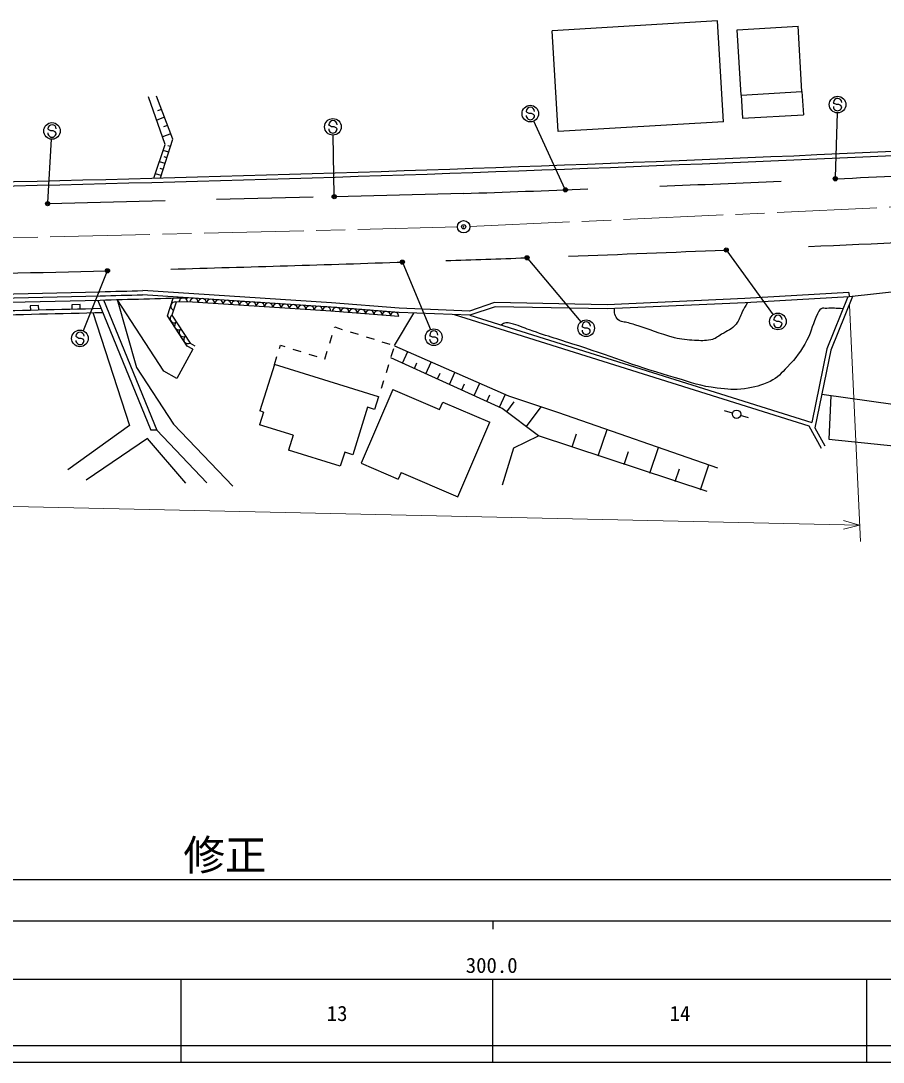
# Model space of a CAD drawing. Units: millimetres, scale not verified. Extents: x 0 to 700000, y -47500 to 447500.
# Drawn here: x 311191 to 414947, y 188000 to 313381 of the extents above; entities that cross this region are included whole.
import ezdxf
from ezdxf.enums import TextEntityAlignment as Align

# ---------------------------------------------------------------- set-up
doc = ezdxf.new("R2010")
doc.units = ezdxf.units.MM
doc.header["$LTSCALE"] = 1000
doc.header["$PDMODE"] = 32
doc.header["$PDSIZE"] = 500
doc.linetypes.add('CHAIN', pattern=[18.5, 12, -1.5, 3.5, -1.5])
doc.layers.add('作業ﾚｲﾔ1', color=7, linetype='Continuous', lineweight=25)
doc.layers.add('作業ﾚｲﾔ3', color=7, linetype='Continuous', lineweight=13)
doc.styles.add('ＭＳ ゴシック', font='')
doc.styles.get('ＭＳ ゴシック').set_extended_font_data('MS Gothic')

msp = doc.modelspace()

# ---------------------------------------------------------------- linework, layer by layer
at = {"layer": '作業ﾚｲﾔ1'}
for p, q in [((395004, 313381), (375112, 312191)), ((395731, 301226), (395004, 313381)), ((397397, 312295), (404706, 312732)), ((397867, 304429), (397397, 312295)), ((405176, 304866), (404706, 312732)), ((375839, 300036), (375112, 312191)), ((397867, 304429), (405176, 304866)), ((405176, 304866), (405343, 302078)), ((328561, 298480), (326542, 304234)), ((329478, 299149), (327523, 304302)), ((397867, 304429), (398034, 301641)), ((409069, 303435), (408970, 303553)), ((409314, 303295), (409069, 303435)), ((328124, 302718), (327648, 302538)), ((372098, 302354), (371999, 302472)), ((372343, 302215), (372098, 302354)), ((372644, 302213), (372343, 302215)), ((372889, 302101), (372644, 302213)), ((409194, 294512), (409434, 302295)), ((409615, 303293), (409314, 303295)), ((409860, 303181), (409615, 303293)), ((409966, 303045), (409860, 303181)), ((328484, 301768), (327534, 301407)), ((372995, 301965), (372889, 302101)), ((376654, 293167), (372911, 301305)), ((395731, 301226), (375839, 300036)), ((398034, 301641), (405343, 302078)), ((314545, 300261), (314445, 300379)), ((314790, 300122), (314545, 300261)), ((315090, 300119), (314790, 300122)), ((315335, 300008), (315090, 300119)), ((315441, 299871), (315335, 300008)), ((329234, 299793), (328234, 299414)), ((328854, 300793), (328354, 300604)), ((348344, 300761), (348244, 300879)), ((348588, 300621), (348344, 300761)), ((348889, 300619), (348588, 300621)), ((349134, 300507), (348889, 300619)), ((349240, 300371), (349134, 300507)), ((314419, 291508), (314880, 299122)), ((327185, 294439), (328561, 298480)), ((328014, 294461), (329478, 299149)), ((348897, 292355), (348758, 299620)), ((328988, 297578), (328325, 297786)), ((329195, 298242), (328863, 298345)), ((328557, 296200), (327859, 296418)), ((328775, 296898), (328426, 297007)), ((328104, 294748), (327368, 294978)), ((328333, 295483), (327966, 295598)), ((346361, 292142), (334718, 291856)), ((364440, 292586), (349049, 292208)), ((328542, 291705), (314560, 291361)), ((372182, 284739), (378568, 277134)), ((396155, 285668), (401700, 277994)), ((357153, 284194), (360491, 276211)), ((321554, 283150), (318681, 276075)), ((348559, 279421), (325856, 280898)), ((426962, 281872), (410858, 280161)), ((320461, 279697), (326825, 264111)), ((321123, 279775), (327569, 264078)), ((328390, 271188), (322799, 279818)), ((322799, 279818), (325098, 271647)), ((348523, 278922), (325847, 280398)), ((328828, 277869), (329512, 279996)), ((398302, 279941), (381726, 279191)), ((410817, 280660), (398302, 279941)), ((410858, 280161), (398328, 279441)), ((410694, 280152), (408169, 273873)), ((411254, 280203), (408649, 273728)), ((410817, 280660), (410858, 280161)), ((313332, 279101), (312332, 279079)), ((312332, 279079), (312343, 278560)), ((313343, 278583), (313332, 279101)), ((318330, 279212), (317331, 279190)), ((317331, 279190), (317342, 278680)), ((318342, 278705), (318330, 279212)), ((329880, 279506), (329376, 277942)), ((331243, 279546), (329880, 279506)), ((348490, 278423), (331243, 279546)), ((356656, 277769), (348483, 278424)), ((356696, 278267), (348523, 278922)), ((356726, 278767), (348559, 279421)), ((365160, 278430), (356726, 278767)), ((368195, 279448), (365160, 278430)), ((368272, 278946), (365232, 277926)), ((381726, 279191), (368195, 279448)), ((381732, 278691), (368272, 278946)), ((398328, 279441), (381732, 278691)), ((319858, 278246), (324281, 264668)), ((331200, 274208), (328828, 277869)), ((329376, 277942), (331551, 274585)), ((356152, 274273), (358469, 278197)), ((365232, 277926), (356696, 278267)), ((363316, 278003), (406009, 264621)), ((365232, 277926), (406351, 265038)), ((401891, 277324), (401791, 277442)), ((402136, 277185), (401891, 277324)), ((402436, 277182), (402136, 277185)), ((402682, 277071), (402436, 277182)), ((348949, 276469), (348964, 276517)), ((348964, 276517), (349870, 276234)), ((350825, 275936), (351779, 275638)), ((378816, 276509), (378717, 276627)), ((379061, 276370), (378816, 276509)), ((379362, 276367), (379061, 276370)), ((379607, 276256), (379362, 276367)), ((379713, 276119), (379607, 276256)), ((402787, 276934), (402682, 277071)), ((317910, 275289), (317810, 275407)), ((318155, 275150), (317910, 275289)), ((318455, 275147), (318155, 275150)), ((318700, 275035), (318455, 275147)), ((318806, 274899), (318700, 275035)), ((331551, 274585), (332128, 274268)), ((348353, 274560), (348651, 275515)), ((352734, 275340), (353688, 275042)), ((354643, 274744), (355598, 274446)), ((360482, 275429), (360382, 275547)), ((360727, 275290), (360482, 275429)), ((361027, 275287), (360727, 275290)), ((361273, 275176), (361027, 275287)), ((361378, 275039), (361273, 275176)), ((331887, 273830), (329958, 270326)), ((331887, 273830), (331200, 274208)), ((342307, 273909), (342438, 274326)), ((342438, 274326), (342975, 274158)), ((343930, 273860), (344884, 273562)), ((347761, 272664), (348055, 273606)), ((356027, 273873), (355729, 272918)), ((356140, 274236), (369861, 268238)), ((357128, 272169), (357757, 273553)), ((408169, 273873), (406351, 265038)), ((408649, 273728), (406724, 264368)), ((341711, 272000), (342009, 272954)), ((345839, 273264), (346793, 272966)), ((347748, 272668), (347761, 272664)), ((369114, 266717), (355698, 272819)), ((358538, 271527), (358853, 272219)), ((359922, 270898), (360552, 272282)), ((325098, 271647), (329573, 264809)), ((329958, 270326), (328390, 271188)), ((341711, 272000), (339964, 266405)), ((354222, 268093), (341711, 272000)), ((355431, 271964), (355133, 271009)), ((361333, 270256), (361660, 270975)), ((362770, 269602), (363424, 271040)), ((354835, 270055), (354537, 269100)), ((364235, 268936), (364575, 269683)), ((365728, 268257), (366407, 269750)), ((355954, 268975), (352149, 260110)), ((355954, 268975), (361565, 266566)), ((367250, 267565), (367602, 268340)), ((368800, 266859), (369506, 268410)), ((416393, 267136), (407553, 268400)), ((354222, 268093), (353752, 266586)), ((354239, 268146), (354222, 268093)), ((361565, 266566), (361959, 267483)), ((361959, 267483), (367626, 265051)), ((369655, 266310), (370548, 267497)), ((369861, 268238), (375898, 266229)), ((408670, 268240), (408419, 263006)), ((340398, 266269), (339925, 264754)), ((340398, 266269), (339964, 266405)), ((352915, 266848), (351134, 261143)), ((353752, 266586), (352915, 266848)), ((373478, 263431), (369114, 266717)), ((372029, 264522), (373816, 266896)), ((375898, 266229), (394999, 259576)), ((396832, 266159), (395873, 266443)), ((398749, 265590), (397791, 265874)), ((324281, 264668), (316842, 259329)), ((329573, 264809), (336701, 257335)), ((343973, 263490), (339925, 264754)), ((363766, 256057), (367626, 265051)), ((406009, 264621), (407505, 261947)), ((327569, 264078), (326825, 264111)), ((327569, 264078), (333572, 257765)), ((343973, 263490), (343409, 261686)), ((370519, 261981), (373478, 263431)), ((393762, 256696), (373478, 263431)), ((377532, 262071), (378059, 263643)), ((380676, 261016), (381731, 264161)), ((406724, 264368), (407941, 262191)), ((326420, 263105), (319060, 258071)), ((331057, 257723), (326420, 263105)), ((408419, 263006), (416594, 262177)), ((349629, 259744), (343409, 261686)), ((350161, 261447), (349629, 259744)), ((351134, 261143), (350161, 261447)), ((369136, 257506), (370519, 261981)), ((383792, 259971), (384310, 261515)), ((386880, 258935), (387916, 262023)), ((352149, 260110), (356602, 258198)), ((392973, 256892), (393990, 259924)), ((356941, 258987), (356602, 258198)), ((356941, 258987), (363766, 256057)), ((389940, 257909), (390449, 259425)), ((40000, 205000), (579000, 205000)), ((368000, 205000), (368000, 204000)), ((68000, 198000), (579000, 198000)), ((330500, 188000), (330500, 198000)), ((368000, 188000), (368000, 198000)), ((413000, 188000), (413000, 198000)), ((40000, 190000), (579000, 190000)), ((40000, 188000), (579000, 188000))]:
    msp.add_line(p, q, dxfattribs=at)
at = {"layer": '作業ﾚｲﾔ1', "linetype": 'CHAIN', "lineweight": 13}
for p, q in [((365219, 288620), (463616, 293120)), ((363720, 288567), (264762, 286137))]:
    msp.add_line(p, q, dxfattribs=at)
at = {"layer": '作業ﾚｲﾔ1', "lineweight": 13}
for p, q in [((410904, 279162), (412207, 250671)), ((412115, 252669), (61964, 260370)), ((410173, 252194), (412115, 252669)), ((412115, 252669), (410195, 253229))]:
    msp.add_line(p, q, dxfattribs=at)
at = {"layer": '作業ﾚｲﾔ1'}
for centre, radius in [((409464, 303294), 1000), ((372493, 302214), 1000), ((314940, 300121), 1000), ((348739, 300620), 1000), ((409190, 294362), 150), ((409190, 294362), 120), ((409190, 294362), 90), ((409190, 294362), 60), ((409190, 294362), 30), ((348899, 292205), 150), ((348899, 292205), 120), ((348899, 292205), 90), ((348899, 292205), 60), ((348899, 292205), 30), ((376717, 293031), 150), ((376717, 293031), 120), ((376717, 293031), 90), ((376717, 293031), 60), ((376717, 293031), 30), ((314410, 291358), 150), ((314410, 291358), 120), ((314410, 291358), 90), ((314410, 291358), 60), ((314410, 291358), 30), ((364470, 288586), 750), ((396068, 285790), 150), ((396068, 285790), 120), ((396068, 285790), 90), ((372086, 284854), 150), ((372086, 284854), 120), ((372086, 284854), 90), ((372086, 284854), 60), ((372086, 284854), 30), ((396068, 285790), 60), ((396068, 285790), 30), ((321610, 283289), 150), ((321610, 283289), 120), ((321610, 283289), 90), ((357095, 284332), 150), ((357095, 284332), 120), ((357095, 284332), 90), ((357095, 284332), 60), ((357095, 284332), 30), ((321610, 283289), 60), ((321610, 283289), 30), ((379211, 276369), 1000), ((402286, 277184), 1000), ((318305, 275148), 1000), ((360877, 275289), 1000), ((397311, 266017), 500)]:
    msp.add_circle(centre, radius, dxfattribs=at)
for centre, radius, start, end in [((409470, 303549), 500, 359.55488, 179.55488), ((372499, 302469), 500, 359.55488, 179.55488), ((409466, 303049), 500, 179.55488, 359.55488), ((348744, 300875), 500, 359.55488, 179.55488), ((372495, 301969), 500, 179.55488, 359.55488), ((314941, 299875), 500, 179.55488, 359.55488), ((314945, 300375), 500, 359.55488, 179.55488), ((348740, 300375), 500, 179.55488, 359.55488), ((202590, 4935835), 4643068, 270.75111, 272.93146), ((202590, 4935835), 4643568, 270.75089, 272.93146), ((202590, 4935835), 4646068, 272.5505, 272.93146), ((202590, 4935835), 4646068, 272.28785, 272.46835), ((202590, 4935835), 4646068, 271.99635, 272.18117), ((202590, 4935835), 4654068, 272.50432, 272.80299), ((202590, 4935835), 4654068, 271.96672, 272.08526), ((202590, 4935835), 4654068, 272.14867, 272.38073), ((202590, 4935835), 4654068, 271.55921, 271.90562), ((202590, 4935835), 4654068, 270.86619, 271.46356), ((202590, 4935835), 4656568, 271.45347, 271.51689), ((202590, 4935835), 4657568, 270.74318, 271.45347), ((202590, 4935835), 4656568, 270.77433, 271.45347), ((202590, 4935835), 4657068, 270.77427, 271.45347), ((202590, 4935835), 4657068, 271.45347, 271.5166), ((202590, 4935835), 4657568, 271.45347, 271.58325), ((330744, 279531), 500, 1.66426, 181.66426), ((332018, 279495), 500, 356.27709, 176.27709), ((333016, 279430), 500, 356.27709, 176.27709), ((334013, 279365), 500, 356.27709, 176.27709), ((335011, 279301), 500, 356.27709, 176.27709), ((336009, 279236), 500, 356.27709, 176.27709), ((337007, 279171), 500, 356.27709, 176.27709), ((338005, 279106), 500, 356.27709, 176.27709), ((202590, 4935835), 4658568, 271.08318, 271.45453), ((329726, 279030), 500, 72.16005, 252.16005), ((339003, 279041), 500, 356.27709, 176.27709), ((340001, 278976), 500, 356.27709, 176.27709), ((340999, 278911), 500, 356.27709, 176.27709), ((341997, 278846), 500, 356.27709, 176.27709), ((342994, 278781), 500, 356.27709, 176.27709), ((343992, 278716), 500, 356.27709, 176.27709), ((344990, 278651), 500, 356.27709, 176.27709), ((345988, 278586), 500, 356.27709, 176.27709), ((346986, 278521), 500, 356.27709, 176.27709), ((347984, 278456), 500, 356.27709, 176.27709), ((349180, 278368), 500, 355.41871, 175.41871), ((350177, 278288), 500, 355.41871, 175.41871), ((351174, 278208), 500, 355.41871, 175.41871), ((352171, 278128), 500, 355.41871, 175.41871), ((353167, 278049), 500, 355.41871, 175.41871), ((354164, 277969), 500, 355.41871, 175.41871), ((355161, 277889), 500, 355.41871, 175.41871), ((202590, 4935835), 4659068, 271.08232, 271.45686), ((329648, 277522), 500, 122.94074, 302.94074), ((330192, 276683), 500, 122.94074, 302.94074), ((356158, 277809), 500, 355.41871, 175.41871), ((379217, 276623), 500, 359.55488, 179.55488), ((402291, 277438), 500, 359.55488, 179.55488), ((318310, 275403), 500, 359.55488, 179.55488), ((330736, 275844), 500, 122.94074, 302.94074), ((360882, 275543), 500, 359.55488, 179.55488), ((379213, 276123), 500, 179.55488, 359.55488), ((402287, 276938), 500, 179.55488, 359.55488), ((318306, 274903), 500, 179.55488, 359.55488), ((331279, 275005), 500, 122.94074, 302.94074), ((360878, 275043), 500, 179.55488, 359.55488)]:
    msp.add_arc(centre, radius, start, end, dxfattribs=at)
for points, knots in [([(410117, 278718), (409196, 278766), (408926, 278802), (408164, 278756), (407893, 278740), (407702, 278842), (407470, 278699), (407227, 278549), (407194, 278346), (407062, 278093), (406446, 276917), (406403, 276118), (405780, 274946), (405044, 273561), (404504, 272830), (403417, 271699), (402686, 270939), (402286, 270443), (401343, 269969), (400229, 269409), (399506, 269282), (398274, 269089), (396999, 268890), (396255, 269028), (394972, 269167), (392976, 269384), (391907, 269828), (389977, 270384), (385371, 271713), (382879, 272742), (378323, 274235), (376011, 274992), (374697, 275360), (372400, 276162), (371978, 276310), (371752, 276419), (371331, 276570), (370870, 276736), (370609, 276827), (370130, 276933), (369911, 276982), (369783, 277038), (369560, 277010), (369317, 276979), (369205, 276897), (368990, 276749)], [0, 0, 0, 0, 1, 1, 1, 2, 2, 2, 3, 3, 3, 4, 4, 4, 5, 5, 5, 6, 6, 6, 7, 7, 7, 8, 8, 8, 9, 9, 9, 10, 10, 10, 11, 11, 11, 12, 12, 12, 13, 13, 13, 14, 14, 14, 15, 15, 15, 15]), ([(398614, 279458), (398310, 278915), (398232, 278772), (397996, 278328), (397695, 277761), (397675, 277344), (397251, 276863), (396700, 276238), (396224, 276058), (395507, 275634), (395020, 275345), (394775, 275078), (394220, 274965), (393466, 274812), (393020, 274879), (392250, 274901), (391779, 274914), (391514, 274937), (391046, 274994), (390572, 275053), (390304, 275088), (389845, 275215), (387947, 275741), (386936, 276206), (385057, 276797), (384764, 276889), (384593, 276914), (384300, 277006), (383806, 277161), (383427, 277075), (383040, 277419), (382824, 277611), (382755, 277785), (382675, 278063), (382603, 278316), (382606, 278445), (382622, 278733)], [0, 0, 0, 0, 1, 1, 1, 2, 2, 2, 3, 3, 3, 4, 4, 4, 5, 5, 5, 6, 6, 6, 7, 7, 7, 8, 8, 8, 9, 9, 9, 10, 10, 10, 11, 11, 11, 12, 12, 12, 12])]:
    msp.add_open_spline(points, degree=3, knots=knots, dxfattribs=at)
for p in [(409190, 294362), (348899, 292205), (376717, 293031), (314410, 291358), (364470, 288586), (396068, 285790), (372086, 284854), (321610, 283289), (357095, 284332)]:
    msp.add_point(p, dxfattribs=at)
at = {"layer": '作業ﾚｲﾔ3', "lineweight": 25}
msp.add_line((120000, 210000), (551500, 210000), dxfattribs=at)

# ---------------------------------------------------------------- texts
at = {"layer": '作業ﾚｲﾔ1', "style": 'ＭＳ ゴシック'}
for s, p in [('300.0', (367844, 198195)), ('13', (349250, 192405)), ('14', (390500, 192405))]:
    msp.add_text(s, height=1833, dxfattribs=at).set_placement(p, align=Align.BOTTOM_CENTER)
at = {"layer": '作業ﾚｲﾔ3', "style": 'ＭＳ ゴシック'}
msp.add_text('修正', height=3666, dxfattribs=at).set_placement((335750, 210000), align=Align.BOTTOM_CENTER)

doc.saveas('drawing.dxf')
